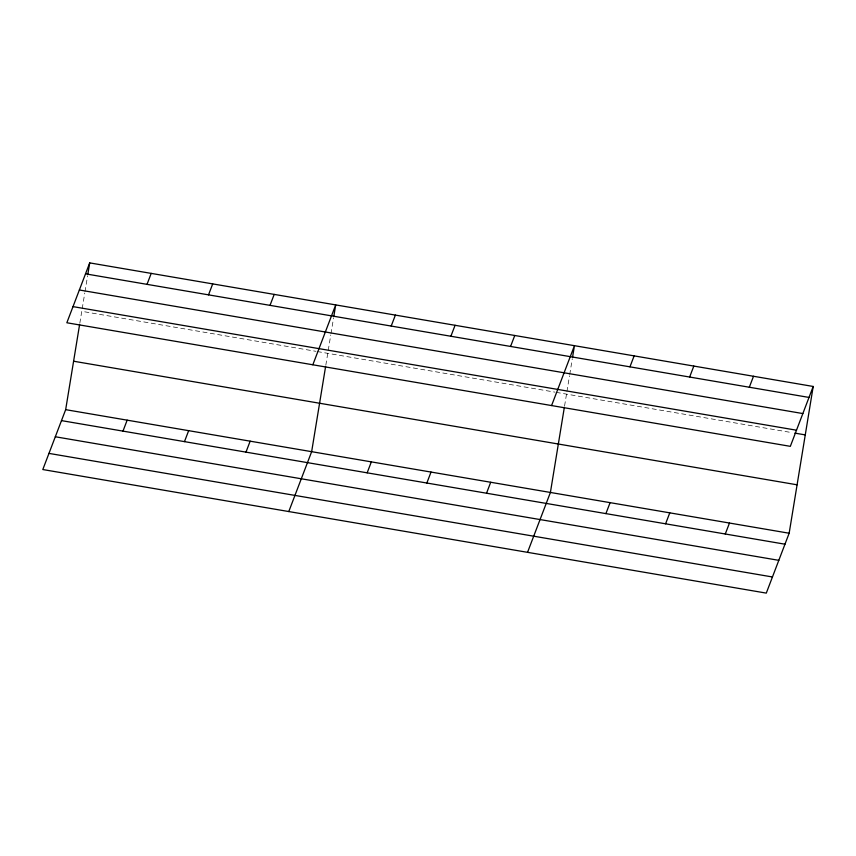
<?xml version="1.0" encoding="UTF-8"?>
<svg xmlns="http://www.w3.org/2000/svg" width="856" height="856" viewBox="0 0 856 856"><rect width="100%" height="100%" fill="white"/><g stroke="black" fill="none" stroke-linecap="round" stroke-linejoin="round"><path stroke-width="0.64" stroke-dasharray="4.28 3.21" d="M79.833 323.14L81.769 311.317L315.982 351.324M82.208 308.706L84.776 292.998M84.99 291.682L87.569 275.974M325.826 365.159L330.758 335.006M330.983 333.701L333.551 317.993M564.575 405.937L566.512 394.124M566.94 391.502L569.518 375.795M569.732 374.479L572.3 358.771M317.298 351.549L554.838 392.123M556.133 392.348L792.292 432.687"/><path stroke-width="1.28" d="M813.2 386.463L790.334 446.34L66.843 322.765L89.709 262.888L813.2 386.463L789.157 533.235L766.291 593.112L42.8 469.537L65.666 409.66L79.619 324.456M87.783 274.669L89.709 262.888M325.612 366.475L311.648 451.679L288.782 511.556M333.765 316.688L335.691 304.907L312.836 364.774M564.361 407.253L550.408 492.457L527.542 552.334M572.514 357.466L574.451 345.685L551.585 405.562M147.018 284.353L151.202 273.385M122.975 431.124L127.159 420.168M208.522 294.86L212.705 283.892M184.468 441.632L188.662 430.664M270.014 305.357L274.198 294.4M245.972 452.139L250.155 441.172M391.203 326.061L395.386 315.094M367.149 472.833L371.344 461.876M450.887 336.258L455.071 325.291M426.844 483.03L431.028 472.063M510.572 346.455L514.756 335.488M486.529 493.227L490.713 482.26M629.952 366.839L634.135 355.882M605.909 513.611L610.093 502.654M689.636 377.036L693.82 366.079M665.593 523.808L669.777 512.851M749.321 387.233L753.515 376.265M725.278 534.005L729.473 523.048M85.525 273.845L809.016 397.43M79.362 289.991L802.853 413.566M73.006 306.619L796.497 430.204M794.882 433.125L805.261 434.901M73.595 361.221L797.086 484.806M65.666 409.66L789.157 533.235M61.482 420.617L784.973 544.202M55.319 436.763L778.81 560.338M48.963 453.391L772.454 576.976"/></g></svg>
